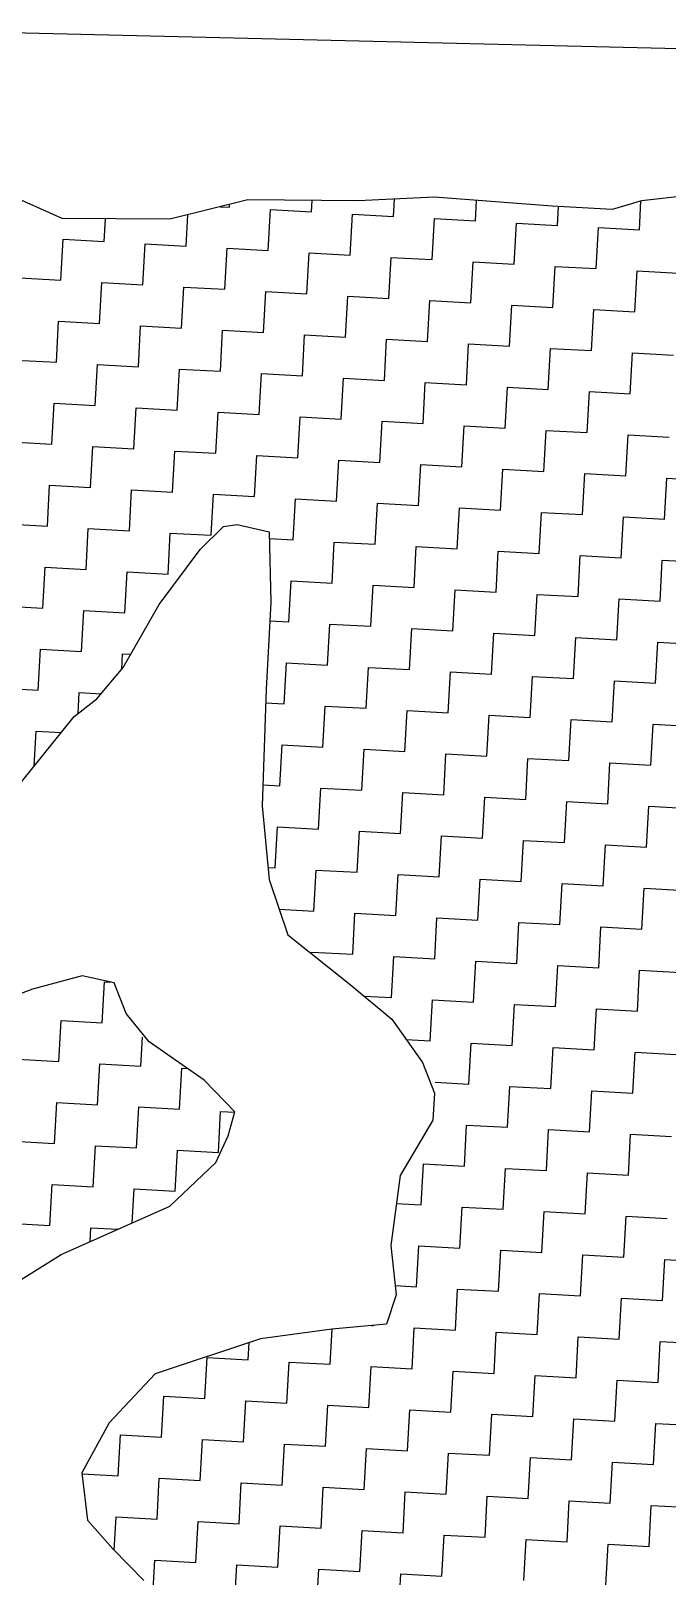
# Model space of a CAD drawing. Header units: metres. Extents: x 277693 to 281059, y 2038920 to 2043234.
# Drawn here: x 278809.7 to 279005.1, y 2042680.6 to 2043155.3 of the extents above; entities that cross this region are included whole.
import ezdxf

# ---------------------------------------------------------------- set-up
doc = ezdxf.new("R2010")
doc.units = ezdxf.units.M
doc.header["$MEASUREMENT"] = 0
doc.layers.add('POLY_HATCH', color=12, linetype='Continuous')
doc.layers.add('V_BOUND_LINE', color=7, linetype='Continuous')

msp = doc.modelspace()

# ---------------------------------------------------------------- linework, layer by layer
at = {"layer": 'POLY_HATCH'}
for p, q in [((278819.31, 2043097.62), (278802.79, 2043104.98)), ((278876.38, 2043103.36), (278852.35, 2043097.41)), ((278910.23, 2043103.1), (278876.38, 2043103.36)), ((278933.67, 2043104.22), (278910.23, 2043103.1)), ((278969.79, 2043101.43), (278933.67, 2043104.22)), ((278997.3, 2043103.13), (278988.28, 2043100.41)), ((279011.9, 2043104.74), (278997.3, 2043103.13)), ((278852.35, 2043097.41), (278819.31, 2043097.62)), ((278988.28, 2043100.41), (278969.79, 2043101.43)), ((278861.74, 2042995.92), (278868.82, 2043003.04)), ((278868.82, 2043003.04), (278873.02, 2043003.64)), ((278873.02, 2043003.64), (278882.92, 2043001.43)), ((278882.92, 2043001.43), (278883.39, 2042979.7)), ((278849.12, 2042979.09), (278861.74, 2042995.92)), ((278838.03, 2042959.67), (278849.12, 2042979.09)), ((278883.39, 2042979.7), (278881.93, 2042953.07)), ((278829.98, 2042950.09), (278838.03, 2042959.67)), ((278823, 2042944.64), (278829.98, 2042950.09)), ((278881.93, 2042953.07), (278880.79, 2042917.25)), ((278806.87, 2042924.66), (278823, 2042944.64)), ((278880.79, 2042917.25), (278882.88, 2042894.6)), ((278882.88, 2042894.6), (278888.62, 2042877.59)), ((278888.62, 2042877.59), (278907.82, 2042862.34)), ((278825.39, 2042865.02), (278810.13, 2042860.86)), ((278835.29, 2042862.81), (278825.39, 2042865.02)), ((278810.13, 2042860.86), (278788.81, 2042852.85)), ((278838.95, 2042853.43), (278835.29, 2042862.81)), ((278907.82, 2042862.34), (278920.59, 2042851.62)), ((278845.98, 2042844.69), (278838.95, 2042853.43)), ((278920.59, 2042851.62), (278930.01, 2042838.36)), ((278862.87, 2042832.91), (278845.98, 2042844.69)), ((278930.01, 2042838.36), (278933.67, 2042828.97)), ((278872.35, 2042823.21), (278862.87, 2042832.91)), ((278933.67, 2042828.97), (278933.21, 2042820.65)), ((278870.28, 2042815.81), (278872.35, 2042823.21)), ((278933.21, 2042820.65), (278923.09, 2042803.68)), ((278866.49, 2042807.67), (278870.28, 2042815.81)), ((278852.39, 2042794.26), (278866.49, 2042807.67)), ((278923.09, 2042803.68), (278920.23, 2042782.14)), ((278819, 2042779.41), (278852.39, 2042794.26)), ((278804.29, 2042770.2), (278819, 2042779.41)), ((278920.23, 2042782.14), (278921.9, 2042767.02)), ((278921.9, 2042767.02), (278918.9, 2042758.01)), ((278902.11, 2042756.43), (278880.23, 2042753.46)), ((278918.9, 2042758.01), (278902.11, 2042756.43)), ((278880.23, 2042753.46), (278847.91, 2042742.73)), ((278847.91, 2042742.73), (278833.71, 2042727.65)), ((278833.71, 2042727.65), (278825.35, 2042712.26)), ((278825.35, 2042712.26), (278827.04, 2042697.73)), ((278827.04, 2042697.73), (278834.91, 2042688.95)), ((278834.91, 2042688.95), (278844.39, 2042679.24))]:
    msp.add_line(p, q, dxfattribs=at)
at = {"layer": 'POLY_HATCH', "linetype": 'Continuous'}
for p, q in [((278870.68, 2043101.09), (278870.72, 2043101.96)), ((278895.87, 2043099.7), (278896.06, 2043103.21)), ((278921.06, 2043098.31), (278921.35, 2043103.63)), ((278946.25, 2043096.92), (278946.6, 2043103.22)), ((278996.63, 2043094.15), (278997.12, 2043103.08)), ((278832.2, 2043090.58), (278832.58, 2043097.54)), ((278857.39, 2043089.19), (278857.92, 2043098.79)), ((278867.86, 2043101.25), (278870.68, 2043101.09)), ((278882.58, 2043087.8), (278883.27, 2043100.4)), ((278883.27, 2043100.4), (278895.87, 2043099.7)), ((278907.77, 2043086.41), (278908.46, 2043099.01)), ((278908.46, 2043099.01), (278921.06, 2043098.31)), ((278932.96, 2043085.02), (278933.65, 2043097.62)), ((278933.65, 2043097.62), (278946.25, 2043096.92)), ((278971.44, 2043095.54), (278971.76, 2043101.32)), ((278958.15, 2043083.63), (278958.84, 2043096.23)), ((278958.84, 2043096.23), (278971.44, 2043095.54)), ((278983.34, 2043082.25), (278984.03, 2043094.84)), ((278984.03, 2043094.84), (278996.63, 2043094.15)), ((278818.91, 2043078.68), (278819.6, 2043091.28)), ((278819.6, 2043091.28), (278832.2, 2043090.58)), ((278844.1, 2043077.29), (278844.79, 2043089.89)), ((278844.79, 2043089.89), (278857.39, 2043089.19)), ((278869.29, 2043075.9), (278869.98, 2043088.5)), ((278869.98, 2043088.5), (278882.58, 2043087.8)), ((278894.48, 2043074.51), (278895.17, 2043087.11)), ((278895.17, 2043087.11), (278907.77, 2043086.41)), ((278919.67, 2043073.12), (278920.36, 2043085.72)), ((278920.36, 2043085.72), (278932.96, 2043085.02)), ((278944.86, 2043071.73), (278945.55, 2043084.33)), ((278945.55, 2043084.33), (278958.15, 2043083.63)), ((278970.05, 2043070.34), (278970.74, 2043082.94)), ((278970.74, 2043082.94), (278983.34, 2043082.25)), ((278806.31, 2043079.38), (278818.91, 2043078.68)), ((278830.81, 2043065.39), (278831.5, 2043077.99)), ((278831.5, 2043077.99), (278844.1, 2043077.29)), ((278995.24, 2043068.96), (278995.94, 2043081.55)), ((278995.94, 2043081.55), (279008.53, 2043080.86)), ((278856, 2043064), (278856.69, 2043076.6)), ((278856.69, 2043076.6), (278869.29, 2043075.9)), ((278881.19, 2043062.61), (278881.88, 2043075.21)), ((278881.88, 2043075.21), (278894.48, 2043074.51)), ((278906.38, 2043061.22), (278907.07, 2043073.82)), ((278907.07, 2043073.82), (278919.67, 2043073.12)), ((278931.57, 2043059.83), (278932.26, 2043072.43)), ((278932.26, 2043072.43), (278944.86, 2043071.73)), ((278956.76, 2043058.44), (278957.45, 2043071.04)), ((278957.45, 2043071.04), (278970.05, 2043070.34)), ((278981.95, 2043057.05), (278982.65, 2043069.65)), ((278982.65, 2043069.65), (278995.24, 2043068.96)), ((278817.52, 2043053.49), (278818.21, 2043066.09)), ((278818.21, 2043066.09), (278830.81, 2043065.39)), ((278842.71, 2043052.1), (278843.4, 2043064.7)), ((278843.4, 2043064.7), (278856, 2043064)), ((278867.9, 2043050.71), (278868.59, 2043063.31)), ((278868.59, 2043063.31), (278881.19, 2043062.61)), ((278893.09, 2043049.32), (278893.78, 2043061.92)), ((278893.78, 2043061.92), (278906.38, 2043061.22)), ((278918.28, 2043047.93), (278918.97, 2043060.53)), ((278918.97, 2043060.53), (278931.57, 2043059.83)), ((278943.47, 2043046.54), (278944.16, 2043059.14)), ((278944.16, 2043059.14), (278956.76, 2043058.44)), ((278968.66, 2043045.15), (278969.36, 2043057.75)), ((278969.36, 2043057.75), (278981.95, 2043057.05)), ((278993.85, 2043043.76), (278994.55, 2043056.36)), ((278994.55, 2043056.36), (279007.14, 2043055.67)), ((278804.92, 2043054.18), (278817.52, 2043053.49)), ((278829.42, 2043040.2), (278830.11, 2043052.8)), ((278830.11, 2043052.8), (278842.71, 2043052.1)), ((278854.61, 2043038.81), (278855.3, 2043051.41)), ((278855.3, 2043051.41), (278867.9, 2043050.71)), ((278879.8, 2043037.42), (278880.49, 2043050.02)), ((278880.49, 2043050.02), (278893.09, 2043049.32)), ((278904.99, 2043036.03), (278905.68, 2043048.63)), ((278905.68, 2043048.63), (278918.28, 2043047.93)), ((278930.18, 2043034.64), (278930.87, 2043047.24)), ((278930.87, 2043047.24), (278943.47, 2043046.54)), ((278955.37, 2043033.25), (278956.07, 2043045.85)), ((278956.07, 2043045.85), (278968.66, 2043045.15)), ((278816.13, 2043028.3), (278816.82, 2043040.89)), ((278816.82, 2043040.89), (278829.42, 2043040.2)), ((278980.56, 2043031.86), (278981.26, 2043044.46)), ((278981.26, 2043044.46), (278993.85, 2043043.76)), ((278841.32, 2043026.91), (278842.01, 2043039.51)), ((278842.01, 2043039.51), (278854.61, 2043038.81)), ((278866.51, 2043025.52), (278867.2, 2043038.12)), ((278867.2, 2043038.12), (278879.8, 2043037.42)), ((278891.7, 2043024.13), (278892.39, 2043036.73)), ((278892.39, 2043036.73), (278904.99, 2043036.03)), ((278916.89, 2043022.74), (278917.58, 2043035.34)), ((278917.58, 2043035.34), (278930.18, 2043034.64)), ((278942.08, 2043021.35), (278942.78, 2043033.95)), ((278942.78, 2043033.95), (278955.37, 2043033.25)), ((278967.27, 2043019.96), (278967.97, 2043032.56)), ((278967.97, 2043032.56), (278980.56, 2043031.86)), ((278992.46, 2043018.57), (278993.16, 2043031.17)), ((278993.16, 2043031.17), (279005.75, 2043030.47)), ((278803.53, 2043028.99), (278816.13, 2043028.3)), ((278828.03, 2043015.01), (278828.72, 2043027.6)), ((278828.72, 2043027.6), (278841.32, 2043026.91)), ((278853.22, 2043013.62), (278853.91, 2043026.22)), ((278853.91, 2043026.22), (278866.51, 2043025.52)), ((278878.41, 2043012.23), (278879.1, 2043024.83)), ((278879.1, 2043024.83), (278891.7, 2043024.13)), ((278903.6, 2043010.84), (278904.29, 2043023.44)), ((278904.29, 2043023.44), (278916.89, 2043022.74)), ((278928.79, 2043009.45), (278929.49, 2043022.05)), ((278929.49, 2043022.05), (278942.08, 2043021.35)), ((278953.98, 2043008.06), (278954.68, 2043020.66)), ((278954.68, 2043020.66), (278967.27, 2043019.96)), ((278979.17, 2043006.67), (278979.87, 2043019.27)), ((278979.87, 2043019.27), (278992.46, 2043018.57)), ((279004.36, 2043005.28), (279005.06, 2043017.88)), ((279005.06, 2043017.88), (279017.65, 2043017.18)), ((278814.74, 2043003.11), (278815.43, 2043015.7)), ((278815.43, 2043015.7), (278828.03, 2043015.01)), ((278839.93, 2043001.72), (278840.62, 2043014.31)), ((278840.62, 2043014.31), (278853.22, 2043013.62)), ((278865.12, 2043000.43), (278865.81, 2043012.93)), ((278865.81, 2043012.93), (278878.41, 2043012.23)), ((278890.31, 2042998.94), (278891, 2043011.54)), ((278891, 2043011.54), (278903.6, 2043010.84)), ((278915.5, 2042997.55), (278916.2, 2043010.15)), ((278916.2, 2043010.15), (278928.79, 2043009.45)), ((278940.69, 2042996.16), (278941.39, 2043008.76)), ((278941.39, 2043008.76), (278953.98, 2043008.06)), ((278965.88, 2042994.77), (278966.58, 2043007.37)), ((278966.58, 2043007.37), (278979.17, 2043006.67)), ((278802.14, 2043003.8), (278814.74, 2043003.11)), ((278826.64, 2042989.82), (278827.33, 2043002.41)), ((278827.33, 2043002.41), (278839.93, 2043001.72)), ((278991.07, 2042993.38), (278991.77, 2043005.98)), ((278991.77, 2043005.98), (279004.36, 2043005.28)), ((278851.83, 2042988.43), (278852.52, 2043001.02)), ((278852.52, 2043001.02), (278865.05, 2043000.33)), ((278882.97, 2042999.35), (278890.31, 2042998.94)), ((278902.21, 2042985.65), (278902.91, 2042998.25)), ((278902.91, 2042998.25), (278915.5, 2042997.55)), ((278927.4, 2042984.26), (278928.1, 2042996.86)), ((278928.1, 2042996.86), (278940.69, 2042996.16)), ((278952.59, 2042982.87), (278953.29, 2042995.47)), ((278953.29, 2042995.47), (278965.88, 2042994.77)), ((278977.78, 2042981.48), (278978.48, 2042994.08)), ((278978.48, 2042994.08), (278991.07, 2042993.38)), ((279002.97, 2042980.09), (279003.67, 2042992.69)), ((279003.67, 2042992.69), (279016.26, 2042991.99)), ((278813.35, 2042977.92), (278814.04, 2042990.51)), ((278814.04, 2042990.51), (278826.64, 2042989.82)), ((278838.54, 2042976.53), (278839.23, 2042989.12)), ((278839.23, 2042989.12), (278851.83, 2042988.43)), ((278888.92, 2042973.75), (278889.62, 2042986.35)), ((278889.62, 2042986.35), (278902.21, 2042985.65)), ((278914.11, 2042972.36), (278914.81, 2042984.96)), ((278914.81, 2042984.96), (278927.4, 2042984.26)), ((278939.3, 2042970.97), (278940, 2042983.57)), ((278940, 2042983.57), (278952.59, 2042982.87)), ((278800.75, 2042978.61), (278813.35, 2042977.92)), ((278964.49, 2042969.58), (278965.19, 2042982.18)), ((278965.19, 2042982.18), (278977.78, 2042981.48)), ((278989.68, 2042968.19), (278990.38, 2042980.79)), ((278990.38, 2042980.79), (279002.97, 2042980.09)), ((278825.25, 2042964.63), (278825.94, 2042977.22)), ((278825.94, 2042977.22), (278838.54, 2042976.53)), ((278883.08, 2042974.07), (278888.92, 2042973.75)), ((278900.82, 2042960.46), (278901.52, 2042973.06)), ((278901.52, 2042973.06), (278914.11, 2042972.36)), ((278926.01, 2042959.07), (278926.71, 2042971.67)), ((278926.71, 2042971.67), (278939.3, 2042970.97)), ((278951.2, 2042957.68), (278951.9, 2042970.28)), ((278951.9, 2042970.28), (278964.49, 2042969.58)), ((278976.39, 2042956.29), (278977.09, 2042968.89)), ((278977.09, 2042968.89), (278989.68, 2042968.19)), ((278811.96, 2042952.73), (278812.65, 2042965.32)), ((278812.65, 2042965.32), (278825.25, 2042964.63)), ((279001.58, 2042954.9), (279002.28, 2042967.5)), ((279002.28, 2042967.5), (279014.87, 2042966.8)), ((278837.58, 2042959.13), (278837.84, 2042963.93)), ((278837.84, 2042963.93), (278840.39, 2042963.79)), ((278887.53, 2042948.56), (278888.23, 2042961.15)), ((278888.23, 2042961.15), (278900.82, 2042960.46)), ((278912.72, 2042947.17), (278913.42, 2042959.76)), ((278913.42, 2042959.76), (278926.01, 2042959.07)), ((278937.91, 2042945.78), (278938.61, 2042958.38)), ((278938.61, 2042958.38), (278951.2, 2042957.68)), ((278963.1, 2042944.39), (278963.8, 2042956.99)), ((278963.8, 2042956.99), (278976.39, 2042956.29)), ((278988.29, 2042943), (278988.99, 2042955.6)), ((278988.99, 2042955.6), (279001.58, 2042954.9)), ((278799.36, 2042953.42), (278811.96, 2042952.73)), ((278824.2, 2042945.57), (278824.55, 2042952.03)), ((278824.55, 2042952.03), (278831.3, 2042951.66)), ((278881.79, 2042948.88), (278887.53, 2042948.56)), ((278899.43, 2042935.27), (278900.13, 2042947.86)), ((278900.13, 2042947.86), (278912.72, 2042947.17)), ((278924.62, 2042933.88), (278925.32, 2042946.47)), ((278925.32, 2042946.47), (278937.91, 2042945.78)), ((278949.81, 2042932.49), (278950.51, 2042945.09)), ((278950.51, 2042945.09), (278963.1, 2042944.39)), ((278975, 2042931.1), (278975.7, 2042943.7)), ((278975.7, 2042943.7), (278988.29, 2042943)), ((279000.19, 2042929.71), (279000.89, 2042942.31)), ((279000.89, 2042942.31), (279013.48, 2042941.61)), ((278810.67, 2042929.37), (278811.26, 2042940.13)), ((278811.26, 2042940.13), (278819.02, 2042939.7)), ((278886.14, 2042923.37), (278886.84, 2042935.96)), ((278886.84, 2042935.96), (278899.43, 2042935.27)), ((278911.33, 2042921.98), (278912.03, 2042934.57)), ((278912.03, 2042934.57), (278924.62, 2042933.88)), ((278936.52, 2042920.59), (278937.22, 2042933.18)), ((278937.22, 2042933.18), (278949.81, 2042932.49)), ((278961.71, 2042919.2), (278962.41, 2042931.8)), ((278962.41, 2042931.8), (278975, 2042931.1)), ((278986.9, 2042917.81), (278987.6, 2042930.41)), ((278987.6, 2042930.41), (279000.19, 2042929.71)), ((278880.99, 2042923.65), (278886.14, 2042923.37)), ((278898.04, 2042910.08), (278898.74, 2042922.67)), ((278898.74, 2042922.67), (278911.33, 2042921.98)), ((278923.23, 2042908.69), (278923.93, 2042921.28)), ((278923.93, 2042921.28), (278936.52, 2042920.59)), ((278948.42, 2042907.3), (278949.12, 2042919.89)), ((278949.12, 2042919.89), (278961.71, 2042919.2)), ((278973.61, 2042905.91), (278974.31, 2042918.51)), ((278974.31, 2042918.51), (278986.9, 2042917.81)), ((278998.81, 2042904.52), (278999.5, 2042917.12)), ((278999.5, 2042917.12), (279012.1, 2042916.42)), ((278884.75, 2042898.18), (278885.45, 2042910.77)), ((278885.45, 2042910.77), (278898.04, 2042910.08)), ((278909.94, 2042896.79), (278910.64, 2042909.38)), ((278910.64, 2042909.38), (278923.23, 2042908.69)), ((278935.13, 2042895.4), (278935.83, 2042907.99)), ((278935.83, 2042907.99), (278948.42, 2042907.3)), ((278960.32, 2042894.01), (278961.02, 2042906.6)), ((278961.02, 2042906.6), (278973.61, 2042905.91)), ((278985.52, 2042892.62), (278986.21, 2042905.22)), ((278986.21, 2042905.22), (278998.81, 2042904.52)), ((278882.53, 2042898.3), (278884.75, 2042898.18)), ((278896.65, 2042884.89), (278897.35, 2042897.48)), ((278897.35, 2042897.48), (278909.94, 2042896.79)), ((278921.84, 2042883.5), (278922.54, 2042896.09)), ((278922.54, 2042896.09), (278935.13, 2042895.4)), ((278947.03, 2042882.11), (278947.73, 2042894.7)), ((278947.73, 2042894.7), (278960.32, 2042894.01)), ((278972.23, 2042880.72), (278972.92, 2042893.31)), ((278972.92, 2042893.31), (278985.52, 2042892.62)), ((278997.42, 2042879.33), (278998.11, 2042891.93)), ((278998.11, 2042891.93), (279010.71, 2042891.23)), ((278885.96, 2042885.48), (278896.65, 2042884.89)), ((278908.55, 2042871.6), (278909.25, 2042884.19)), ((278909.25, 2042884.19), (278921.84, 2042883.5)), ((278933.74, 2042870.21), (278934.44, 2042882.8)), ((278934.44, 2042882.8), (278947.03, 2042882.11)), ((278958.94, 2042868.82), (278959.63, 2042881.41)), ((278959.63, 2042881.41), (278972.23, 2042880.72)), ((278984.13, 2042867.43), (278984.82, 2042880.02)), ((278984.82, 2042880.02), (278997.42, 2042879.33)), ((278895.93, 2042871.78), (278895.96, 2042872.29)), ((278895.96, 2042872.29), (278908.55, 2042871.6)), ((278920.45, 2042858.31), (278921.15, 2042870.9)), ((278921.15, 2042870.9), (278933.74, 2042870.21)), ((278945.65, 2042856.92), (278946.34, 2042869.51)), ((278946.34, 2042869.51), (278958.94, 2042868.82)), ((278970.84, 2042855.53), (278971.53, 2042868.12)), ((278971.53, 2042868.12), (278984.13, 2042867.43)), ((278996.03, 2042854.14), (278996.72, 2042866.73)), ((278996.72, 2042866.73), (279009.32, 2042866.04)), ((278831.59, 2042850.57), (278832.29, 2042863.17)), ((278832.29, 2042863.17), (278834.12, 2042863.07)), ((278912.07, 2042858.77), (278920.45, 2042858.31)), ((278932.36, 2042845.02), (278933.05, 2042857.61)), ((278933.05, 2042857.61), (278945.65, 2042856.92)), ((278957.55, 2042843.63), (278958.24, 2042856.22)), ((278958.24, 2042856.22), (278970.84, 2042855.53)), ((278818.3, 2042838.67), (278819, 2042851.27)), ((278819, 2042851.27), (278831.59, 2042850.57)), ((278982.74, 2042842.24), (278983.43, 2042854.83)), ((278983.43, 2042854.83), (278996.03, 2042854.14)), ((278843.49, 2042837.28), (278843.98, 2042846.09)), ((278924.99, 2042845.42), (278932.36, 2042845.02)), ((278944.26, 2042831.73), (278944.95, 2042844.32)), ((278944.95, 2042844.32), (278957.55, 2042843.63)), ((278969.45, 2042830.34), (278970.14, 2042842.93)), ((278970.14, 2042842.93), (278982.74, 2042842.24)), ((278994.64, 2042828.95), (278995.33, 2042841.54)), ((278995.33, 2042841.54), (279007.93, 2042840.85)), ((278805.71, 2042839.37), (278818.3, 2042838.67)), ((278830.2, 2042825.38), (278830.9, 2042837.98)), ((278830.9, 2042837.98), (278843.49, 2042837.28)), ((278855.39, 2042823.99), (278856.09, 2042836.59)), ((278856.09, 2042836.59), (278857.72, 2042836.5)), ((278933.85, 2042832.3), (278944.26, 2042831.73)), ((278956.16, 2042818.44), (278956.85, 2042831.03)), ((278956.85, 2042831.03), (278969.45, 2042830.34)), ((278981.35, 2042817.05), (278982.04, 2042829.64)), ((278982.04, 2042829.64), (278994.64, 2042828.95)), ((278816.91, 2042813.48), (278817.61, 2042826.08)), ((278817.61, 2042826.08), (278830.2, 2042825.38)), ((278842.1, 2042812.09), (278842.8, 2042824.69)), ((278842.8, 2042824.69), (278855.39, 2042823.99)), ((278867.29, 2042810.7), (278867.99, 2042823.3)), ((278867.99, 2042823.3), (278872.31, 2042823.06)), ((278942.87, 2042806.54), (278943.56, 2042819.13)), ((278943.56, 2042819.13), (278956.16, 2042818.44)), ((278968.06, 2042805.15), (278968.75, 2042817.74)), ((278968.75, 2042817.74), (278981.35, 2042817.05)), ((278804.32, 2042814.18), (278816.91, 2042813.48)), ((278828.81, 2042800.19), (278829.51, 2042812.79)), ((278829.51, 2042812.79), (278842.1, 2042812.09)), ((278993.25, 2042803.76), (278993.94, 2042816.35)), ((278993.94, 2042816.35), (279006.54, 2042815.66)), ((278854, 2042798.8), (278854.7, 2042811.4)), ((278854.7, 2042811.4), (278867.29, 2042810.7)), ((278929.58, 2042794.64), (278930.27, 2042807.23)), ((278930.27, 2042807.23), (278942.87, 2042806.54)), ((278954.77, 2042793.25), (278955.46, 2042805.84)), ((278955.46, 2042805.84), (278968.06, 2042805.15)), ((278979.96, 2042791.86), (278980.65, 2042804.45)), ((278980.65, 2042804.45), (278993.25, 2042803.76)), ((278815.52, 2042788.29), (278816.22, 2042800.89)), ((278816.22, 2042800.89), (278828.81, 2042800.19)), ((278840.84, 2042789.12), (278841.41, 2042799.5)), ((278841.41, 2042799.5), (278854, 2042798.8)), ((278921.95, 2042795.06), (278929.58, 2042794.64)), ((278941.48, 2042781.35), (278942.17, 2042793.94)), ((278942.17, 2042793.94), (278954.77, 2042793.25)), ((278802.93, 2042788.99), (278815.52, 2042788.29)), ((278966.67, 2042779.96), (278967.36, 2042792.55)), ((278967.36, 2042792.55), (278979.96, 2042791.86)), ((278991.86, 2042778.57), (278992.55, 2042791.16)), ((278992.55, 2042791.16), (279005.15, 2042790.47)), ((278827.89, 2042783.36), (278828.12, 2042787.6)), ((278828.12, 2042787.6), (278836.38, 2042787.14)), ((278928.19, 2042769.44), (278928.88, 2042782.04)), ((278928.88, 2042782.04), (278941.48, 2042781.35)), ((278953.38, 2042768.06), (278954.07, 2042780.65)), ((278954.07, 2042780.65), (278966.67, 2042779.96)), ((278978.57, 2042766.67), (278979.26, 2042779.26)), ((278979.26, 2042779.26), (278991.86, 2042778.57)), ((279003.76, 2042765.28), (279004.45, 2042777.87)), ((279004.45, 2042777.87), (279017.05, 2042777.18)), ((278921.6, 2042769.81), (278928.19, 2042769.44)), ((278940.09, 2042756.15), (278940.78, 2042768.75)), ((278940.78, 2042768.75), (278953.38, 2042768.06)), ((278965.28, 2042754.77), (278965.97, 2042767.36)), ((278965.97, 2042767.36), (278978.57, 2042766.67)), ((278990.47, 2042753.38), (278991.16, 2042765.97)), ((278991.16, 2042765.97), (279003.76, 2042765.28)), ((278901.61, 2042745.64), (278902.2, 2042756.44)), ((278914.3, 2042757.58), (278914.9, 2042757.54)), ((278914.9, 2042757.54), (278914.9, 2042757.63)), ((278926.8, 2042744.25), (278927.49, 2042756.85)), ((278927.49, 2042756.85), (278940.09, 2042756.15)), ((278951.99, 2042742.86), (278952.68, 2042755.46)), ((278952.68, 2042755.46), (278965.28, 2042754.77)), ((278876.42, 2042747.03), (278876.71, 2042752.29)), ((278977.18, 2042741.48), (278977.87, 2042754.07)), ((278977.87, 2042754.07), (278990.47, 2042753.38)), ((279002.37, 2042740.09), (279003.06, 2042752.68)), ((279003.06, 2042752.68), (279015.66, 2042751.99)), ((278863.13, 2042735.13), (278863.82, 2042747.73)), ((278863.82, 2042747.73), (278876.42, 2042747.03)), ((278888.32, 2042733.74), (278889.01, 2042746.34)), ((278889.01, 2042746.34), (278901.61, 2042745.64)), ((278913.51, 2042732.35), (278914.2, 2042744.95)), ((278914.2, 2042744.95), (278926.8, 2042744.25)), ((278938.7, 2042730.96), (278939.39, 2042743.56)), ((278939.39, 2042743.56), (278951.99, 2042742.86)), ((278963.89, 2042729.57), (278964.58, 2042742.17)), ((278964.58, 2042742.17), (278977.18, 2042741.48)), ((278989.08, 2042728.19), (278989.77, 2042740.78)), ((278989.77, 2042740.78), (279002.37, 2042740.09)), ((278849.84, 2042723.23), (278850.53, 2042735.83)), ((278850.53, 2042735.83), (278863.13, 2042735.13)), ((278875.03, 2042721.84), (278875.72, 2042734.44)), ((278875.72, 2042734.44), (278888.32, 2042733.74)), ((278900.22, 2042720.45), (278900.91, 2042733.05)), ((278900.91, 2042733.05), (278913.51, 2042732.35)), ((278925.41, 2042719.06), (278926.1, 2042731.66)), ((278926.1, 2042731.66), (278938.7, 2042730.96)), ((278950.6, 2042717.67), (278951.29, 2042730.27)), ((278951.29, 2042730.27), (278963.89, 2042729.57)), ((278975.79, 2042716.28), (278976.48, 2042728.88)), ((278976.48, 2042728.88), (278989.08, 2042728.19)), ((279000.98, 2042714.9), (279001.68, 2042727.49)), ((279001.68, 2042727.49), (279014.27, 2042726.8)), ((278836.55, 2042711.33), (278837.24, 2042723.93)), ((278837.24, 2042723.93), (278849.84, 2042723.23)), ((278861.74, 2042709.94), (278862.43, 2042722.54)), ((278862.43, 2042722.54), (278875.03, 2042721.84)), ((278886.93, 2042708.55), (278887.62, 2042721.15)), ((278887.62, 2042721.15), (278900.22, 2042720.45)), ((278912.12, 2042707.16), (278912.81, 2042719.76)), ((278912.81, 2042719.76), (278925.41, 2042719.06)), ((278937.31, 2042705.77), (278938, 2042718.37)), ((278938, 2042718.37), (278950.6, 2042717.67)), ((278962.5, 2042704.38), (278963.19, 2042716.98)), ((278963.19, 2042716.98), (278975.79, 2042716.28)), ((278987.69, 2042702.99), (278988.39, 2042715.59)), ((278988.39, 2042715.59), (279000.98, 2042714.9)), ((278825.39, 2042711.95), (278836.55, 2042711.33)), ((278848.45, 2042698.04), (278849.14, 2042710.64)), ((278849.14, 2042710.64), (278861.74, 2042709.94)), ((278873.64, 2042696.65), (278874.33, 2042709.25)), ((278874.33, 2042709.25), (278886.93, 2042708.55)), ((278898.83, 2042695.26), (278899.52, 2042707.86)), ((278899.52, 2042707.86), (278912.12, 2042707.16)), ((278924.02, 2042693.87), (278924.71, 2042706.47)), ((278924.71, 2042706.47), (278937.31, 2042705.77)), ((278949.21, 2042692.48), (278949.9, 2042705.08)), ((278949.9, 2042705.08), (278962.5, 2042704.38)), ((278974.4, 2042691.09), (278975.1, 2042703.69)), ((278975.1, 2042703.69), (278987.69, 2042702.99)), ((278835.29, 2042688.56), (278835.85, 2042698.74)), ((278835.85, 2042698.74), (278848.45, 2042698.04)), ((278999.59, 2042689.7), (279000.29, 2042702.3)), ((279000.29, 2042702.3), (279012.88, 2042701.6)), ((278860.35, 2042684.75), (278861.04, 2042697.35)), ((278861.04, 2042697.35), (278873.64, 2042696.65)), ((278885.54, 2042683.36), (278886.23, 2042695.96)), ((278886.23, 2042695.96), (278898.83, 2042695.26)), ((278910.73, 2042681.97), (278911.42, 2042694.57)), ((278911.42, 2042694.57), (278924.02, 2042693.87)), ((278935.92, 2042680.58), (278936.61, 2042693.18)), ((278936.61, 2042693.18), (278949.21, 2042692.48)), ((278961.11, 2042679.19), (278961.81, 2042691.79)), ((278961.81, 2042691.79), (278974.4, 2042691.09)), ((278986.3, 2042677.8), (278987, 2042690.4)), ((278987, 2042690.4), (278999.59, 2042689.7)), ((278847.06, 2042672.85), (278847.75, 2042685.45)), ((278847.75, 2042685.45), (278860.35, 2042684.75)), ((278872.25, 2042671.46), (278872.94, 2042684.06)), ((278872.94, 2042684.06), (278885.54, 2042683.36)), ((278897.44, 2042670.07), (278898.13, 2042682.67)), ((278898.13, 2042682.67), (278910.73, 2042681.97)), ((278922.63, 2042668.68), (278923.32, 2042681.28)), ((278923.32, 2042681.28), (278935.92, 2042680.58))]:
    msp.add_line(p, q, dxfattribs=at)
at = {"layer": 'V_BOUND_LINE'}
msp.add_line((279008.79, 2043149.74), (278778.61, 2043155.29), dxfattribs=at)

doc.saveas('drawing.dxf')
